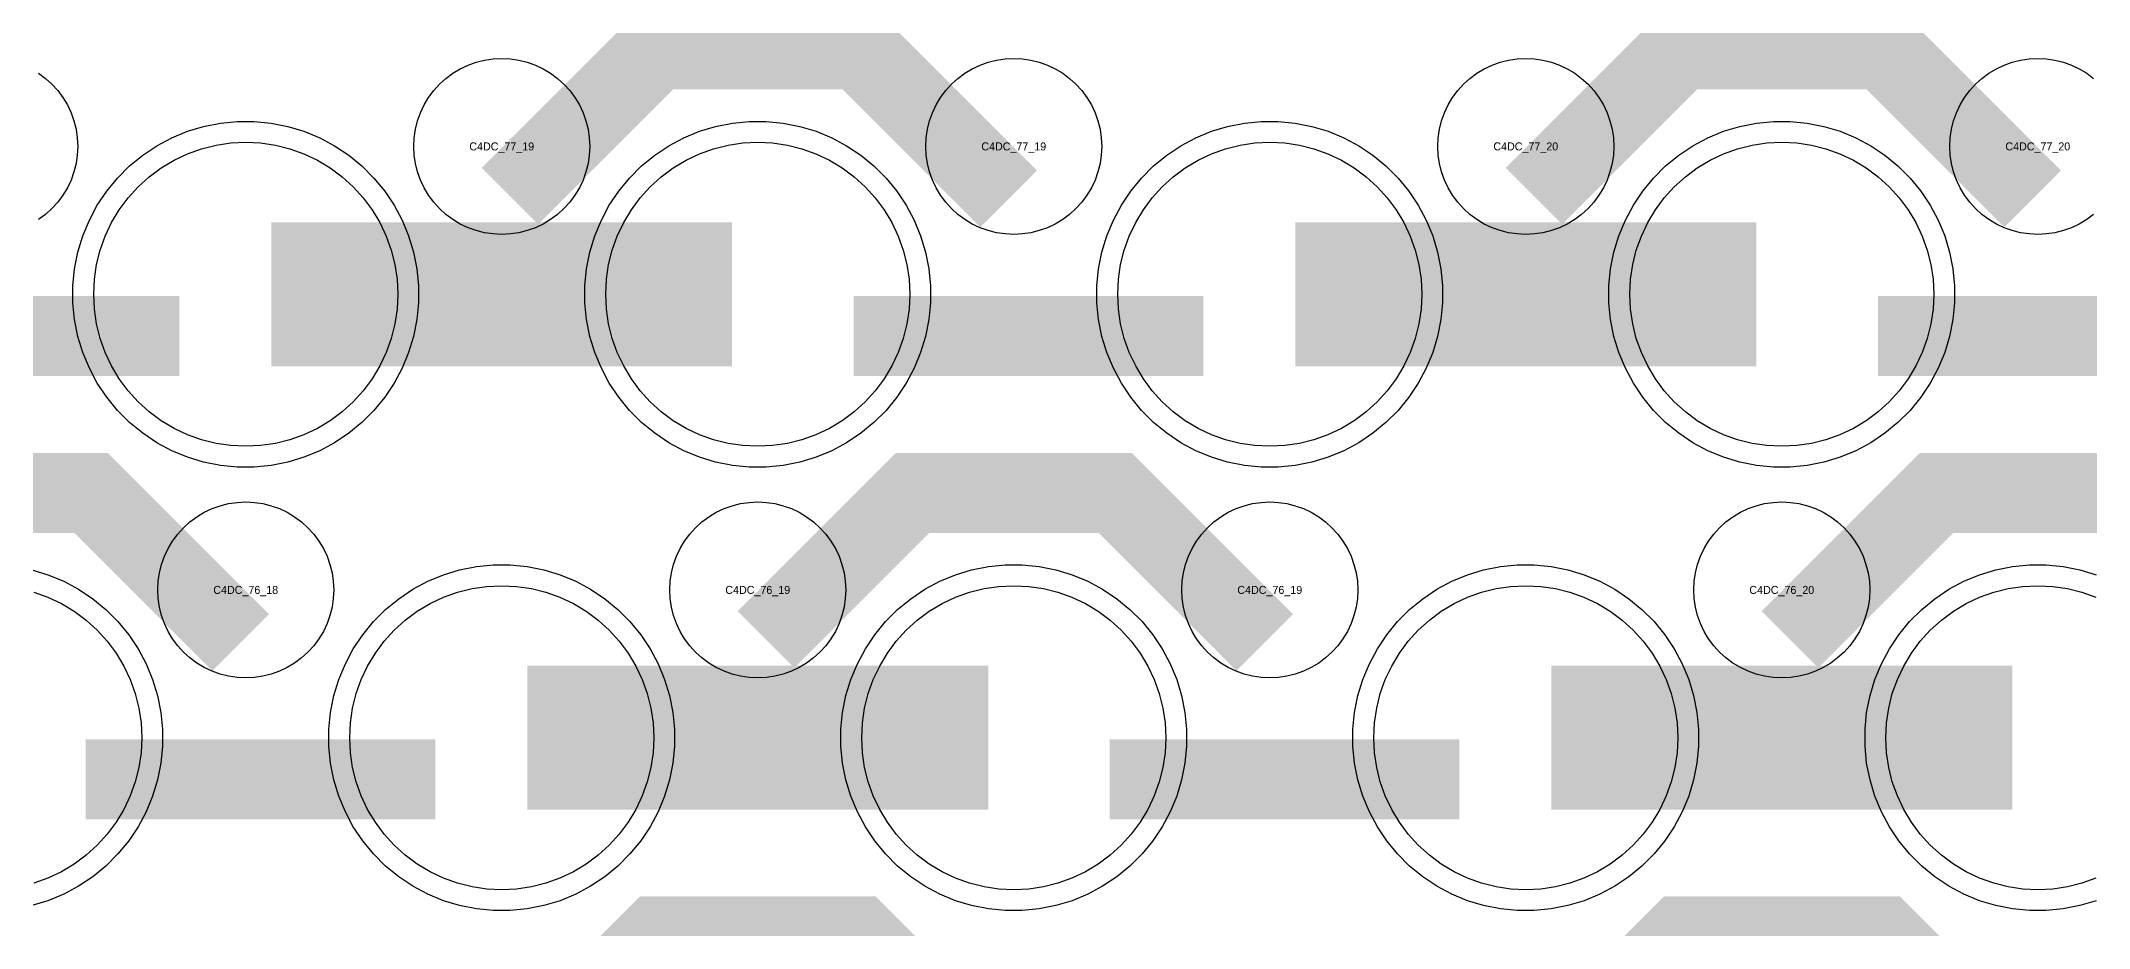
# Model space of a CAD drawing. Extents: x -11880 to 11880, y -14992 to 14992.
# Drawn here: x -6064 to -5424, y -4368 to -4091 of the extents above; entities that cross this region are included whole.
import ezdxf
from ezdxf.enums import TextEntityAlignment as Align

# ---------------------------------------------------------------- set-up
doc = ezdxf.new("R2010")
doc.units = 0
doc.header["$MEASUREMENT"] = 0
for name, color, linetype in [('GDS_775_DT_237', 138, 'CONTINUOUS'), ('RDL1_FS', 34, 'CONTINUOUS'), ('RDL_BS', 160, 'CONTINUOUS')]:
    doc.layers.add(name, color=color, linetype=linetype)

msp = doc.modelspace()

# ---------------------------------------------------------------- linework, layer by layer
at = {"layer": 'RDL1_FS'}
for points in [[(-6000, -4217.639), (-6004.657, -4217.41), (-6009.268, -4216.726), (-6013.791, -4215.594), (-6018.181, -4214.022), (-6022.395, -4212.03), (-6026.395, -4209.632), (-6030.14, -4206.854), (-6033.594, -4203.724), (-6036.724, -4200.27), (-6039.502, -4196.525), (-6041.9, -4192.525), (-6043.892, -4188.311), (-6045.464, -4183.921), (-6046.596, -4179.398), (-6047.28, -4174.787), (-6047.509, -4170.13), (-6047.28, -4165.473), (-6046.596, -4160.862), (-6045.464, -4156.339), (-6043.892, -4151.949), (-6041.9, -4147.735), (-6039.502, -4143.735), (-6036.724, -4139.99), (-6033.594, -4136.536), (-6030.14, -4133.406), (-6026.395, -4130.628), (-6022.395, -4128.23), (-6018.181, -4126.238), (-6013.791, -4124.666), (-6009.268, -4123.534), (-6004.657, -4122.85), (-6000, -4122.621), (-5995.343, -4122.85), (-5990.732, -4123.534), (-5986.209, -4124.666), (-5981.819, -4126.238), (-5977.605, -4128.23), (-5973.605, -4130.628), (-5969.86, -4133.406), (-5966.406, -4136.536), (-5963.276, -4139.99), (-5960.498, -4143.735), (-5958.1, -4147.735), (-5956.108, -4151.949), (-5954.536, -4156.339), (-5953.404, -4160.862), (-5952.72, -4165.473), (-5952.491, -4170.13), (-5952.72, -4174.787), (-5953.404, -4179.398), (-5954.536, -4183.921), (-5956.108, -4188.311), (-5958.1, -4192.525), (-5960.498, -4196.525), (-5963.276, -4200.27), (-5966.406, -4203.724), (-5969.86, -4206.854), (-5973.605, -4209.632), (-5977.605, -4212.03), (-5981.819, -4214.022), (-5986.209, -4215.594), (-5990.732, -4216.726), (-5995.343, -4217.41)], [(-5840, -4217.639), (-5844.657, -4217.41), (-5849.268, -4216.726), (-5853.791, -4215.594), (-5858.181, -4214.022), (-5862.395, -4212.03), (-5866.395, -4209.632), (-5870.14, -4206.854), (-5873.594, -4203.724), (-5876.724, -4200.27), (-5879.502, -4196.525), (-5881.9, -4192.525), (-5883.892, -4188.311), (-5885.464, -4183.921), (-5886.596, -4179.398), (-5887.28, -4174.787), (-5887.509, -4170.13), (-5887.28, -4165.473), (-5886.596, -4160.862), (-5885.464, -4156.339), (-5883.892, -4151.949), (-5881.9, -4147.735), (-5879.502, -4143.735), (-5876.724, -4139.99), (-5873.594, -4136.536), (-5870.14, -4133.406), (-5866.395, -4130.628), (-5862.395, -4128.23), (-5858.181, -4126.238), (-5853.791, -4124.666), (-5849.268, -4123.534), (-5844.657, -4122.85), (-5840, -4122.621), (-5835.343, -4122.85), (-5830.732, -4123.534), (-5826.209, -4124.666), (-5821.819, -4126.238), (-5817.605, -4128.23), (-5813.605, -4130.628), (-5809.86, -4133.406), (-5806.406, -4136.536), (-5803.276, -4139.99), (-5800.498, -4143.735), (-5798.1, -4147.735), (-5796.108, -4151.949), (-5794.536, -4156.339), (-5793.404, -4160.862), (-5792.72, -4165.473), (-5792.491, -4170.13), (-5792.72, -4174.787), (-5793.404, -4179.398), (-5794.536, -4183.921), (-5796.108, -4188.311), (-5798.1, -4192.525), (-5800.498, -4196.525), (-5803.276, -4200.27), (-5806.406, -4203.724), (-5809.86, -4206.854), (-5813.605, -4209.632), (-5817.605, -4212.03), (-5821.819, -4214.022), (-5826.209, -4215.594), (-5830.732, -4216.726), (-5835.343, -4217.41)], [(-5680, -4217.639), (-5684.657, -4217.41), (-5689.268, -4216.726), (-5693.791, -4215.594), (-5698.181, -4214.022), (-5702.395, -4212.03), (-5706.395, -4209.632), (-5710.14, -4206.854), (-5713.594, -4203.724), (-5716.724, -4200.27), (-5719.502, -4196.525), (-5721.9, -4192.525), (-5723.892, -4188.311), (-5725.464, -4183.921), (-5726.596, -4179.398), (-5727.28, -4174.787), (-5727.509, -4170.13), (-5727.28, -4165.473), (-5726.596, -4160.862), (-5725.464, -4156.339), (-5723.892, -4151.949), (-5721.9, -4147.735), (-5719.502, -4143.735), (-5716.724, -4139.99), (-5713.594, -4136.536), (-5710.14, -4133.406), (-5706.395, -4130.628), (-5702.395, -4128.23), (-5698.181, -4126.238), (-5693.791, -4124.666), (-5689.268, -4123.534), (-5684.657, -4122.85), (-5680, -4122.621), (-5675.343, -4122.85), (-5670.732, -4123.534), (-5666.209, -4124.666), (-5661.819, -4126.238), (-5657.605, -4128.23), (-5653.605, -4130.628), (-5649.86, -4133.406), (-5646.406, -4136.536), (-5643.276, -4139.99), (-5640.498, -4143.735), (-5638.1, -4147.735), (-5636.108, -4151.949), (-5634.536, -4156.339), (-5633.404, -4160.862), (-5632.72, -4165.473), (-5632.491, -4170.13), (-5632.72, -4174.787), (-5633.404, -4179.398), (-5634.536, -4183.921), (-5636.108, -4188.311), (-5638.1, -4192.525), (-5640.498, -4196.525), (-5643.276, -4200.27), (-5646.406, -4203.724), (-5649.86, -4206.854), (-5653.605, -4209.632), (-5657.605, -4212.03), (-5661.819, -4214.022), (-5666.209, -4215.594), (-5670.732, -4216.726), (-5675.343, -4217.41)], [(-5520, -4217.639), (-5524.657, -4217.41), (-5529.268, -4216.726), (-5533.791, -4215.594), (-5538.181, -4214.022), (-5542.395, -4212.03), (-5546.395, -4209.632), (-5550.14, -4206.854), (-5553.594, -4203.724), (-5556.724, -4200.27), (-5559.502, -4196.525), (-5561.9, -4192.525), (-5563.892, -4188.311), (-5565.464, -4183.921), (-5566.596, -4179.398), (-5567.28, -4174.787), (-5567.509, -4170.13), (-5567.28, -4165.473), (-5566.596, -4160.862), (-5565.464, -4156.339), (-5563.892, -4151.949), (-5561.9, -4147.735), (-5559.502, -4143.735), (-5556.724, -4139.99), (-5553.594, -4136.536), (-5550.14, -4133.406), (-5546.395, -4130.628), (-5542.395, -4128.23), (-5538.181, -4126.238), (-5533.791, -4124.666), (-5529.268, -4123.534), (-5524.657, -4122.85), (-5520, -4122.621), (-5515.343, -4122.85), (-5510.732, -4123.534), (-5506.209, -4124.666), (-5501.819, -4126.238), (-5497.605, -4128.23), (-5493.605, -4130.628), (-5489.86, -4133.406), (-5486.406, -4136.536), (-5483.276, -4139.99), (-5480.498, -4143.735), (-5478.1, -4147.735), (-5476.108, -4151.949), (-5474.536, -4156.339), (-5473.404, -4160.862), (-5472.72, -4165.473), (-5472.491, -4170.13), (-5472.72, -4174.787), (-5473.404, -4179.398), (-5474.536, -4183.921), (-5476.108, -4188.311), (-5478.1, -4192.525), (-5480.498, -4196.525), (-5483.276, -4200.27), (-5486.406, -4203.724), (-5489.86, -4206.854), (-5493.605, -4209.632), (-5497.605, -4212.03), (-5501.819, -4214.022), (-5506.209, -4215.594), (-5510.732, -4216.726), (-5515.343, -4217.41)]]:
    msp.add_lwpolyline(points, close=True, dxfattribs=at)
for points in [[(-5991.998, -4170.13, 45, 45, 0), (-5919.998, -4170.13, 45, 45, 0)], [(-5919.998, -4170.13, 45, 45, 0), (-5847.998, -4170.13, 45, 45, 0)], [(-5671.998, -4170.13, 45, 45, 0), (-5599.998, -4170.13, 45, 45, 0)], [(-5599.998, -4170.13, 45, 45, 0), (-5527.998, -4170.13, 45, 45, 0)]]:
    msp.add_lwpolyline(points, format="xyseb", dxfattribs=at)
at = {"layer": 'RDL1_FS', "color": 240, "true_color": 0xed1f24}
for points in [[(-5920, -4356.204), (-5924.657, -4355.975), (-5929.268, -4355.291), (-5933.791, -4354.159), (-5938.181, -4352.587), (-5942.395, -4350.595), (-5946.395, -4348.197), (-5950.14, -4345.419), (-5953.594, -4342.289), (-5956.724, -4338.835), (-5959.502, -4335.09), (-5961.9, -4331.09), (-5963.892, -4326.876), (-5965.464, -4322.486), (-5966.596, -4317.963), (-5967.28, -4313.352), (-5967.509, -4308.695), (-5967.28, -4304.038), (-5966.596, -4299.427), (-5965.464, -4294.904), (-5963.892, -4290.514), (-5961.9, -4286.3), (-5959.502, -4282.3), (-5956.724, -4278.555), (-5953.594, -4275.101), (-5950.14, -4271.971), (-5946.395, -4269.193), (-5942.395, -4266.795), (-5938.181, -4264.803), (-5933.791, -4263.231), (-5929.268, -4262.099), (-5924.657, -4261.415), (-5920, -4261.186), (-5915.343, -4261.415), (-5910.732, -4262.099), (-5906.209, -4263.231), (-5901.819, -4264.803), (-5897.605, -4266.795), (-5893.605, -4269.193), (-5889.86, -4271.971), (-5886.406, -4275.101), (-5883.276, -4278.555), (-5880.498, -4282.3), (-5878.1, -4286.3), (-5876.108, -4290.514), (-5874.536, -4294.904), (-5873.404, -4299.427), (-5872.72, -4304.038), (-5872.491, -4308.695), (-5872.72, -4313.352), (-5873.404, -4317.963), (-5874.536, -4322.486), (-5876.108, -4326.876), (-5878.1, -4331.09), (-5880.498, -4335.09), (-5883.276, -4338.835), (-5886.406, -4342.289), (-5889.86, -4345.419), (-5893.605, -4348.197), (-5897.605, -4350.595), (-5901.819, -4352.587), (-5906.209, -4354.159), (-5910.732, -4355.291), (-5915.343, -4355.975)], [(-5760, -4356.204), (-5764.657, -4355.975), (-5769.268, -4355.291), (-5773.791, -4354.159), (-5778.181, -4352.587), (-5782.395, -4350.595), (-5786.395, -4348.197), (-5790.14, -4345.419), (-5793.594, -4342.289), (-5796.724, -4338.835), (-5799.502, -4335.09), (-5801.9, -4331.09), (-5803.892, -4326.876), (-5805.464, -4322.486), (-5806.596, -4317.963), (-5807.28, -4313.352), (-5807.509, -4308.695), (-5807.28, -4304.038), (-5806.596, -4299.427), (-5805.464, -4294.904), (-5803.892, -4290.514), (-5801.9, -4286.3), (-5799.502, -4282.3), (-5796.724, -4278.555), (-5793.594, -4275.101), (-5790.14, -4271.971), (-5786.395, -4269.193), (-5782.395, -4266.795), (-5778.181, -4264.803), (-5773.791, -4263.231), (-5769.268, -4262.099), (-5764.657, -4261.415), (-5760, -4261.186), (-5755.343, -4261.415), (-5750.732, -4262.099), (-5746.209, -4263.231), (-5741.819, -4264.803), (-5737.605, -4266.795), (-5733.605, -4269.193), (-5729.86, -4271.971), (-5726.406, -4275.101), (-5723.276, -4278.555), (-5720.498, -4282.3), (-5718.1, -4286.3), (-5716.108, -4290.514), (-5714.536, -4294.904), (-5713.404, -4299.427), (-5712.72, -4304.038), (-5712.491, -4308.695), (-5712.72, -4313.352), (-5713.404, -4317.963), (-5714.536, -4322.486), (-5716.108, -4326.876), (-5718.1, -4331.09), (-5720.498, -4335.09), (-5723.276, -4338.835), (-5726.406, -4342.289), (-5729.86, -4345.419), (-5733.605, -4348.197), (-5737.605, -4350.595), (-5741.819, -4352.587), (-5746.209, -4354.159), (-5750.732, -4355.291), (-5755.343, -4355.975)], [(-5600, -4356.204), (-5604.657, -4355.975), (-5609.268, -4355.291), (-5613.791, -4354.159), (-5618.181, -4352.587), (-5622.395, -4350.595), (-5626.395, -4348.197), (-5630.14, -4345.419), (-5633.594, -4342.289), (-5636.724, -4338.835), (-5639.502, -4335.09), (-5641.9, -4331.09), (-5643.892, -4326.876), (-5645.464, -4322.486), (-5646.596, -4317.963), (-5647.28, -4313.352), (-5647.509, -4308.695), (-5647.28, -4304.038), (-5646.596, -4299.427), (-5645.464, -4294.904), (-5643.892, -4290.514), (-5641.9, -4286.3), (-5639.502, -4282.3), (-5636.724, -4278.555), (-5633.594, -4275.101), (-5630.14, -4271.971), (-5626.395, -4269.193), (-5622.395, -4266.795), (-5618.181, -4264.803), (-5613.791, -4263.231), (-5609.268, -4262.099), (-5604.657, -4261.415), (-5600, -4261.186), (-5595.343, -4261.415), (-5590.732, -4262.099), (-5586.209, -4263.231), (-5581.819, -4264.803), (-5577.605, -4266.795), (-5573.605, -4269.193), (-5569.86, -4271.971), (-5566.406, -4275.101), (-5563.276, -4278.555), (-5560.498, -4282.3), (-5558.1, -4286.3), (-5556.108, -4290.514), (-5554.536, -4294.904), (-5553.404, -4299.427), (-5552.72, -4304.038), (-5552.491, -4308.695), (-5552.72, -4313.352), (-5553.404, -4317.963), (-5554.536, -4322.486), (-5556.108, -4326.876), (-5558.1, -4331.09), (-5560.498, -4335.09), (-5563.276, -4338.835), (-5566.406, -4342.289), (-5569.86, -4345.419), (-5573.605, -4348.197), (-5577.605, -4350.595), (-5581.819, -4352.587), (-5586.209, -4354.159), (-5590.732, -4355.291), (-5595.343, -4355.975)]]:
    msp.add_lwpolyline(points, close=True, dxfattribs=at)
for points in [[(-5421.819, -4352.587), (-5426.209, -4354.159), (-5430.732, -4355.291), (-5435.343, -4355.975), (-5440, -4356.204), (-5444.657, -4355.975), (-5449.268, -4355.291), (-5453.791, -4354.159), (-5458.181, -4352.587), (-5462.395, -4350.595), (-5466.395, -4348.197), (-5470.14, -4345.419), (-5473.594, -4342.289), (-5476.724, -4338.835), (-5479.502, -4335.09), (-5481.9, -4331.09), (-5483.892, -4326.876), (-5485.464, -4322.486), (-5486.596, -4317.963), (-5487.28, -4313.352), (-5487.509, -4308.695), (-5487.28, -4304.038), (-5486.596, -4299.427), (-5485.464, -4294.904), (-5483.892, -4290.514), (-5481.9, -4286.3), (-5479.502, -4282.3), (-5476.724, -4278.555), (-5473.594, -4275.101), (-5470.14, -4271.971), (-5466.395, -4269.193), (-5462.395, -4266.795), (-5458.181, -4264.803), (-5453.791, -4263.231), (-5449.268, -4262.099), (-5444.657, -4261.415), (-5440, -4261.186), (-5435.343, -4261.415), (-5430.732, -4262.099), (-5426.209, -4263.231), (-5421.819, -4264.803)], [(-6066.209, -4263.231), (-6061.819, -4264.803), (-6057.605, -4266.795), (-6053.605, -4269.193), (-6049.86, -4271.971), (-6046.406, -4275.101), (-6043.276, -4278.555), (-6040.498, -4282.3), (-6038.1, -4286.3), (-6036.108, -4290.514), (-6034.536, -4294.904), (-6033.404, -4299.427), (-6032.72, -4304.038), (-6032.491, -4308.695), (-6032.72, -4313.352), (-6033.404, -4317.963), (-6034.536, -4322.486), (-6036.108, -4326.876), (-6038.1, -4331.09), (-6040.498, -4335.09), (-6043.276, -4338.835), (-6046.406, -4342.289), (-6049.86, -4345.419), (-6053.605, -4348.197), (-6057.605, -4350.595), (-6061.819, -4352.587), (-6066.209, -4354.159)]]:
    msp.add_lwpolyline(points, dxfattribs=at)
for points in [[(-5911.998, -4308.695, 45, 45, 0), (-5839.998, -4308.695, 45, 45, 0)], [(-5839.998, -4308.695, 45, 45, 0), (-5767.998, -4308.695, 45, 45, 0)], [(-5591.998, -4308.695, 45, 45, 0), (-5519.998, -4308.695, 45, 45, 0)], [(-5519.998, -4308.695, 45, 45, 0), (-5447.998, -4308.695, 45, 45, 0)]]:
    msp.add_lwpolyline(points, format="xyseb", dxfattribs=at)
at = {"layer": 'RDL_BS'}
for points in [[(-5917.438, -4139.444, 25, 25, 0), (-5871.623, -4093.629, 25, 25, 0), (-5838.07, -4093.629, 25, 25, 0)], [(-5761.599, -4140.343, 25, 25, 0), (-5808.313, -4093.629, 25, 25, 0), (-5838.071, -4093.629, 25, 25, 0)], [(-5597.438, -4139.444, 25, 25, 0), (-5551.623, -4093.629, 25, 25, 0), (-5518.07, -4093.629, 25, 25, 0)], [(-5441.599, -4140.343, 25, 25, 0), (-5488.313, -4093.629, 25, 25, 0), (-5518.071, -4093.629, 25, 25, 0)], [(-6129.984, -4183.143, 25, 25, 0), (-6020.719, -4183.143, 25, 25, 0)], [(-5809.984, -4183.143, 25, 25, 0), (-5700.719, -4183.143, 25, 25, 0)], [(-5489.984, -4183.143, 25, 25, 0), (-5380.719, -4183.143, 25, 25, 0)], [(-6001.599, -4278.908, 25, 25, 0), (-6048.313, -4232.194, 25, 25, 0), (-6078.071, -4232.194, 25, 25, 0)], [(-5837.438, -4278.009, 25, 25, 0), (-5791.623, -4232.194, 25, 25, 0), (-5758.07, -4232.194, 25, 25, 0)], [(-5681.599, -4278.908, 25, 25, 0), (-5728.313, -4232.194, 25, 25, 0), (-5758.071, -4232.194, 25, 25, 0)], [(-5517.438, -4278.009, 25, 25, 0), (-5471.623, -4232.194, 25, 25, 0), (-5438.07, -4232.194, 25, 25, 0)], [(-5361.599, -4278.908, 25, 25, 0), (-5408.313, -4232.194, 25, 25, 0), (-5438.071, -4232.194, 25, 25, 0)], [(-5917.438, -4416.574, 25, 25, 0), (-5871.623, -4370.759, 25, 25, 0), (-5838.07, -4370.759, 25, 25, 0)], [(-5761.599, -4417.473, 25, 25, 0), (-5808.313, -4370.759, 25, 25, 0), (-5838.071, -4370.759, 25, 25, 0)], [(-5597.438, -4416.574, 25, 25, 0), (-5551.623, -4370.759, 25, 25, 0), (-5518.07, -4370.759, 25, 25, 0)], [(-5441.599, -4417.473, 25, 25, 0), (-5488.313, -4370.759, 25, 25, 0), (-5518.071, -4370.759, 25, 25, 0)]]:
    msp.add_lwpolyline(points, format="xyseb", dxfattribs=at)
for points in [[(-6064.72, -4101.085), (-6062.557, -4102.688), (-6060.558, -4104.5), (-6058.746, -4106.499), (-6057.143, -4108.662), (-6055.75, -4110.986), (-6054.598, -4113.423), (-6053.691, -4115.958), (-6053.034, -4118.577), (-6052.638, -4121.249), (-6052.506, -4123.942), (-6052.638, -4126.635), (-6053.034, -4129.307), (-6053.691, -4131.926), (-6054.598, -4134.461), (-6055.75, -4136.898), (-6057.143, -4139.222), (-6058.746, -4141.385), (-6060.558, -4143.384), (-6062.557, -4145.196), (-6064.72, -4146.799)], [(-5422.557, -4145.196), (-5424.72, -4146.799), (-5427.044, -4148.192), (-5429.481, -4149.344), (-5432.016, -4150.251), (-5434.635, -4150.908), (-5437.307, -4151.304), (-5440, -4151.436), (-5442.693, -4151.304), (-5445.365, -4150.908), (-5447.984, -4150.251), (-5450.519, -4149.344), (-5452.956, -4148.192), (-5455.28, -4146.799), (-5457.443, -4145.196), (-5459.442, -4143.384), (-5461.254, -4141.385), (-5462.857, -4139.222), (-5464.25, -4136.898), (-5465.402, -4134.461), (-5466.309, -4131.926), (-5466.966, -4129.307), (-5467.362, -4126.635), (-5467.494, -4123.942), (-5467.362, -4121.249), (-5466.966, -4118.577), (-5466.309, -4115.958), (-5465.402, -4113.423), (-5464.25, -4110.986), (-5462.857, -4108.662), (-5461.254, -4106.499), (-5459.442, -4104.5), (-5457.443, -4102.688), (-5455.28, -4101.085), (-5452.956, -4099.692), (-5450.519, -4098.54), (-5447.984, -4097.633), (-5445.365, -4096.976), (-5442.693, -4096.58), (-5440, -4096.448), (-5437.307, -4096.58), (-5434.635, -4096.976), (-5432.016, -4097.633), (-5429.481, -4098.54), (-5427.044, -4099.692), (-5424.72, -4101.085), (-5422.557, -4102.688)]]:
    msp.add_lwpolyline(points, dxfattribs=at)
for points in [[(-5920, -4151.436), (-5922.693, -4151.304), (-5925.365, -4150.908), (-5927.984, -4150.251), (-5930.519, -4149.344), (-5932.956, -4148.192), (-5935.28, -4146.799), (-5937.443, -4145.196), (-5939.442, -4143.384), (-5941.254, -4141.385), (-5942.857, -4139.222), (-5944.25, -4136.898), (-5945.402, -4134.461), (-5946.309, -4131.926), (-5946.966, -4129.307), (-5947.362, -4126.635), (-5947.494, -4123.942), (-5947.362, -4121.249), (-5946.966, -4118.577), (-5946.309, -4115.958), (-5945.402, -4113.423), (-5944.25, -4110.986), (-5942.857, -4108.662), (-5941.254, -4106.499), (-5939.442, -4104.5), (-5937.443, -4102.688), (-5935.28, -4101.085), (-5932.956, -4099.692), (-5930.519, -4098.54), (-5927.984, -4097.633), (-5925.365, -4096.976), (-5922.693, -4096.58), (-5920, -4096.448), (-5917.307, -4096.58), (-5914.635, -4096.976), (-5912.016, -4097.633), (-5909.481, -4098.54), (-5907.044, -4099.692), (-5904.72, -4101.085), (-5902.557, -4102.688), (-5900.558, -4104.5), (-5898.746, -4106.499), (-5897.143, -4108.662), (-5895.75, -4110.986), (-5894.598, -4113.423), (-5893.691, -4115.958), (-5893.034, -4118.577), (-5892.638, -4121.249), (-5892.506, -4123.942), (-5892.638, -4126.635), (-5893.034, -4129.307), (-5893.691, -4131.926), (-5894.598, -4134.461), (-5895.75, -4136.898), (-5897.143, -4139.222), (-5898.746, -4141.385), (-5900.558, -4143.384), (-5902.557, -4145.196), (-5904.72, -4146.799), (-5907.044, -4148.192), (-5909.481, -4149.344), (-5912.016, -4150.251), (-5914.635, -4150.908), (-5917.307, -4151.304)], [(-5760, -4151.436), (-5762.693, -4151.304), (-5765.365, -4150.908), (-5767.984, -4150.251), (-5770.519, -4149.344), (-5772.956, -4148.192), (-5775.28, -4146.799), (-5777.443, -4145.196), (-5779.442, -4143.384), (-5781.254, -4141.385), (-5782.857, -4139.222), (-5784.25, -4136.898), (-5785.402, -4134.461), (-5786.309, -4131.926), (-5786.966, -4129.307), (-5787.362, -4126.635), (-5787.494, -4123.942), (-5787.362, -4121.249), (-5786.966, -4118.577), (-5786.309, -4115.958), (-5785.402, -4113.423), (-5784.25, -4110.986), (-5782.857, -4108.662), (-5781.254, -4106.499), (-5779.442, -4104.5), (-5777.443, -4102.688), (-5775.28, -4101.085), (-5772.956, -4099.692), (-5770.519, -4098.54), (-5767.984, -4097.633), (-5765.365, -4096.976), (-5762.693, -4096.58), (-5760, -4096.448), (-5757.307, -4096.58), (-5754.635, -4096.976), (-5752.016, -4097.633), (-5749.481, -4098.54), (-5747.044, -4099.692), (-5744.72, -4101.085), (-5742.557, -4102.688), (-5740.558, -4104.5), (-5738.746, -4106.499), (-5737.143, -4108.662), (-5735.75, -4110.986), (-5734.598, -4113.423), (-5733.691, -4115.958), (-5733.034, -4118.577), (-5732.638, -4121.249), (-5732.506, -4123.942), (-5732.638, -4126.635), (-5733.034, -4129.307), (-5733.691, -4131.926), (-5734.598, -4134.461), (-5735.75, -4136.898), (-5737.143, -4139.222), (-5738.746, -4141.385), (-5740.558, -4143.384), (-5742.557, -4145.196), (-5744.72, -4146.799), (-5747.044, -4148.192), (-5749.481, -4149.344), (-5752.016, -4150.251), (-5754.635, -4150.908), (-5757.307, -4151.304)], [(-5600, -4151.436), (-5602.693, -4151.304), (-5605.365, -4150.908), (-5607.984, -4150.251), (-5610.519, -4149.344), (-5612.956, -4148.192), (-5615.28, -4146.799), (-5617.443, -4145.196), (-5619.442, -4143.384), (-5621.254, -4141.385), (-5622.857, -4139.222), (-5624.25, -4136.898), (-5625.402, -4134.461), (-5626.309, -4131.926), (-5626.966, -4129.307), (-5627.362, -4126.635), (-5627.494, -4123.942), (-5627.362, -4121.249), (-5626.966, -4118.577), (-5626.309, -4115.958), (-5625.402, -4113.423), (-5624.25, -4110.986), (-5622.857, -4108.662), (-5621.254, -4106.499), (-5619.442, -4104.5), (-5617.443, -4102.688), (-5615.28, -4101.085), (-5612.956, -4099.692), (-5610.519, -4098.54), (-5607.984, -4097.633), (-5605.365, -4096.976), (-5602.693, -4096.58), (-5600, -4096.448), (-5597.307, -4096.58), (-5594.635, -4096.976), (-5592.016, -4097.633), (-5589.481, -4098.54), (-5587.044, -4099.692), (-5584.72, -4101.085), (-5582.557, -4102.688), (-5580.558, -4104.5), (-5578.746, -4106.499), (-5577.143, -4108.662), (-5575.75, -4110.986), (-5574.598, -4113.423), (-5573.691, -4115.958), (-5573.034, -4118.577), (-5572.638, -4121.249), (-5572.506, -4123.942), (-5572.638, -4126.635), (-5573.034, -4129.307), (-5573.691, -4131.926), (-5574.598, -4134.461), (-5575.75, -4136.898), (-5577.143, -4139.222), (-5578.746, -4141.385), (-5580.558, -4143.384), (-5582.557, -4145.196), (-5584.72, -4146.799), (-5587.044, -4148.192), (-5589.481, -4149.344), (-5592.016, -4150.251), (-5594.635, -4150.908), (-5597.307, -4151.304)], [(-6002.644, -4224.13), (-6007.938, -4223.613), (-6013.165, -4222.567), (-6018.205, -4221.036), (-6023.115, -4219.005), (-6027.777, -4216.513), (-6032.191, -4213.566), (-6036.292, -4210.204), (-6040.074, -4206.422), (-6043.436, -4202.321), (-6046.383, -4197.907), (-6048.875, -4193.245), (-6050.906, -4188.335), (-6052.437, -4183.295), (-6053.483, -4178.068), (-6054, -4172.774), (-6054, -4167.486), (-6053.483, -4162.192), (-6052.437, -4156.965), (-6050.906, -4151.925), (-6048.875, -4147.015), (-6046.383, -4142.353), (-6043.436, -4137.939), (-6040.074, -4133.838), (-6036.292, -4130.056), (-6032.191, -4126.694), (-6027.777, -4123.747), (-6023.115, -4121.255), (-6018.205, -4119.224), (-6013.165, -4117.693), (-6007.938, -4116.647), (-6002.644, -4116.13), (-5997.356, -4116.13), (-5992.062, -4116.647), (-5986.835, -4117.693), (-5981.795, -4119.224), (-5976.885, -4121.255), (-5972.223, -4123.747), (-5967.809, -4126.694), (-5963.708, -4130.056), (-5959.926, -4133.838), (-5956.564, -4137.939), (-5953.617, -4142.353), (-5951.125, -4147.015), (-5949.094, -4151.925), (-5947.563, -4156.965), (-5946.517, -4162.192), (-5946, -4167.486), (-5946, -4172.774), (-5946.517, -4178.068), (-5947.563, -4183.295), (-5949.094, -4188.335), (-5951.125, -4193.245), (-5953.617, -4197.907), (-5956.564, -4202.321), (-5959.926, -4206.422), (-5963.708, -4210.204), (-5967.809, -4213.566), (-5972.223, -4216.513), (-5976.885, -4219.005), (-5981.795, -4221.036), (-5986.835, -4222.567), (-5992.062, -4223.613), (-5997.356, -4224.13)], [(-5842.644, -4224.13), (-5847.938, -4223.613), (-5853.165, -4222.567), (-5858.205, -4221.036), (-5863.115, -4219.005), (-5867.777, -4216.513), (-5872.191, -4213.566), (-5876.292, -4210.204), (-5880.074, -4206.422), (-5883.436, -4202.321), (-5886.383, -4197.907), (-5888.875, -4193.245), (-5890.906, -4188.335), (-5892.437, -4183.295), (-5893.483, -4178.068), (-5894, -4172.774), (-5894, -4167.486), (-5893.483, -4162.192), (-5892.437, -4156.965), (-5890.906, -4151.925), (-5888.875, -4147.015), (-5886.383, -4142.353), (-5883.436, -4137.939), (-5880.074, -4133.838), (-5876.292, -4130.056), (-5872.191, -4126.694), (-5867.777, -4123.747), (-5863.115, -4121.255), (-5858.205, -4119.224), (-5853.165, -4117.693), (-5847.938, -4116.647), (-5842.644, -4116.13), (-5837.356, -4116.13), (-5832.062, -4116.647), (-5826.835, -4117.693), (-5821.795, -4119.224), (-5816.885, -4121.255), (-5812.223, -4123.747), (-5807.809, -4126.694), (-5803.708, -4130.056), (-5799.926, -4133.838), (-5796.564, -4137.939), (-5793.617, -4142.353), (-5791.125, -4147.015), (-5789.094, -4151.925), (-5787.563, -4156.965), (-5786.517, -4162.192), (-5786, -4167.486), (-5786, -4172.774), (-5786.517, -4178.068), (-5787.563, -4183.295), (-5789.094, -4188.335), (-5791.125, -4193.245), (-5793.617, -4197.907), (-5796.564, -4202.321), (-5799.926, -4206.422), (-5803.708, -4210.204), (-5807.809, -4213.566), (-5812.223, -4216.513), (-5816.885, -4219.005), (-5821.795, -4221.036), (-5826.835, -4222.567), (-5832.062, -4223.613), (-5837.356, -4224.13)], [(-5682.644, -4224.13), (-5687.938, -4223.613), (-5693.165, -4222.567), (-5698.205, -4221.036), (-5703.115, -4219.005), (-5707.777, -4216.513), (-5712.191, -4213.566), (-5716.292, -4210.204), (-5720.074, -4206.422), (-5723.436, -4202.321), (-5726.383, -4197.907), (-5728.875, -4193.245), (-5730.906, -4188.335), (-5732.437, -4183.295), (-5733.483, -4178.068), (-5734, -4172.774), (-5734, -4167.486), (-5733.483, -4162.192), (-5732.437, -4156.965), (-5730.906, -4151.925), (-5728.875, -4147.015), (-5726.383, -4142.353), (-5723.436, -4137.939), (-5720.074, -4133.838), (-5716.292, -4130.056), (-5712.191, -4126.694), (-5707.777, -4123.747), (-5703.115, -4121.255), (-5698.205, -4119.224), (-5693.165, -4117.693), (-5687.938, -4116.647), (-5682.644, -4116.13), (-5677.356, -4116.13), (-5672.062, -4116.647), (-5666.835, -4117.693), (-5661.795, -4119.224), (-5656.885, -4121.255), (-5652.223, -4123.747), (-5647.809, -4126.694), (-5643.708, -4130.056), (-5639.926, -4133.838), (-5636.564, -4137.939), (-5633.617, -4142.353), (-5631.125, -4147.015), (-5629.094, -4151.925), (-5627.563, -4156.965), (-5626.517, -4162.192), (-5626, -4167.486), (-5626, -4172.774), (-5626.517, -4178.068), (-5627.563, -4183.295), (-5629.094, -4188.335), (-5631.125, -4193.245), (-5633.617, -4197.907), (-5636.564, -4202.321), (-5639.926, -4206.422), (-5643.708, -4210.204), (-5647.809, -4213.566), (-5652.223, -4216.513), (-5656.885, -4219.005), (-5661.795, -4221.036), (-5666.835, -4222.567), (-5672.062, -4223.613), (-5677.356, -4224.13)], [(-5522.644, -4224.13), (-5527.938, -4223.613), (-5533.165, -4222.567), (-5538.205, -4221.036), (-5543.115, -4219.005), (-5547.777, -4216.513), (-5552.191, -4213.566), (-5556.292, -4210.204), (-5560.074, -4206.422), (-5563.436, -4202.321), (-5566.383, -4197.907), (-5568.875, -4193.245), (-5570.906, -4188.335), (-5572.437, -4183.295), (-5573.483, -4178.068), (-5574, -4172.774), (-5574, -4167.486), (-5573.483, -4162.192), (-5572.437, -4156.965), (-5570.906, -4151.925), (-5568.875, -4147.015), (-5566.383, -4142.353), (-5563.436, -4137.939), (-5560.074, -4133.838), (-5556.292, -4130.056), (-5552.191, -4126.694), (-5547.777, -4123.747), (-5543.115, -4121.255), (-5538.205, -4119.224), (-5533.165, -4117.693), (-5527.938, -4116.647), (-5522.644, -4116.13), (-5517.356, -4116.13), (-5512.062, -4116.647), (-5506.835, -4117.693), (-5501.795, -4119.224), (-5496.885, -4121.255), (-5492.223, -4123.747), (-5487.809, -4126.694), (-5483.708, -4130.056), (-5479.926, -4133.838), (-5476.564, -4137.939), (-5473.617, -4142.353), (-5471.125, -4147.015), (-5469.094, -4151.925), (-5467.563, -4156.965), (-5466.517, -4162.192), (-5466, -4167.486), (-5466, -4172.774), (-5466.517, -4178.068), (-5467.563, -4183.295), (-5469.094, -4188.335), (-5471.125, -4193.245), (-5473.617, -4197.907), (-5476.564, -4202.321), (-5479.926, -4206.422), (-5483.708, -4210.204), (-5487.809, -4213.566), (-5492.223, -4216.513), (-5496.885, -4219.005), (-5501.795, -4221.036), (-5506.835, -4222.567), (-5512.062, -4223.613), (-5517.356, -4224.13)], [(-6000, -4290.001), (-6002.693, -4289.869), (-6005.365, -4289.473), (-6007.984, -4288.816), (-6010.519, -4287.909), (-6012.956, -4286.757), (-6015.28, -4285.364), (-6017.443, -4283.761), (-6019.442, -4281.949), (-6021.254, -4279.95), (-6022.857, -4277.787), (-6024.25, -4275.463), (-6025.402, -4273.026), (-6026.309, -4270.491), (-6026.966, -4267.872), (-6027.362, -4265.2), (-6027.494, -4262.507), (-6027.362, -4259.814), (-6026.966, -4257.142), (-6026.309, -4254.523), (-6025.402, -4251.988), (-6024.25, -4249.551), (-6022.857, -4247.227), (-6021.254, -4245.064), (-6019.442, -4243.065), (-6017.443, -4241.253), (-6015.28, -4239.65), (-6012.956, -4238.257), (-6010.519, -4237.105), (-6007.984, -4236.198), (-6005.365, -4235.541), (-6002.693, -4235.145), (-6000, -4235.013), (-5997.307, -4235.145), (-5994.635, -4235.541), (-5992.016, -4236.198), (-5989.481, -4237.105), (-5987.044, -4238.257), (-5984.72, -4239.65), (-5982.557, -4241.253), (-5980.558, -4243.065), (-5978.746, -4245.064), (-5977.143, -4247.227), (-5975.75, -4249.551), (-5974.598, -4251.988), (-5973.691, -4254.523), (-5973.034, -4257.142), (-5972.638, -4259.814), (-5972.506, -4262.507), (-5972.638, -4265.2), (-5973.034, -4267.872), (-5973.691, -4270.491), (-5974.598, -4273.026), (-5975.75, -4275.463), (-5977.143, -4277.787), (-5978.746, -4279.95), (-5980.558, -4281.949), (-5982.557, -4283.761), (-5984.72, -4285.364), (-5987.044, -4286.757), (-5989.481, -4287.909), (-5992.016, -4288.816), (-5994.635, -4289.473), (-5997.307, -4289.869)], [(-5840, -4290.001), (-5842.693, -4289.869), (-5845.365, -4289.473), (-5847.984, -4288.816), (-5850.519, -4287.909), (-5852.956, -4286.757), (-5855.28, -4285.364), (-5857.443, -4283.761), (-5859.442, -4281.949), (-5861.254, -4279.95), (-5862.857, -4277.787), (-5864.25, -4275.463), (-5865.402, -4273.026), (-5866.309, -4270.491), (-5866.966, -4267.872), (-5867.362, -4265.2), (-5867.494, -4262.507), (-5867.362, -4259.814), (-5866.966, -4257.142), (-5866.309, -4254.523), (-5865.402, -4251.988), (-5864.25, -4249.551), (-5862.857, -4247.227), (-5861.254, -4245.064), (-5859.442, -4243.065), (-5857.443, -4241.253), (-5855.28, -4239.65), (-5852.956, -4238.257), (-5850.519, -4237.105), (-5847.984, -4236.198), (-5845.365, -4235.541), (-5842.693, -4235.145), (-5840, -4235.013), (-5837.307, -4235.145), (-5834.635, -4235.541), (-5832.016, -4236.198), (-5829.481, -4237.105), (-5827.044, -4238.257), (-5824.72, -4239.65), (-5822.557, -4241.253), (-5820.558, -4243.065), (-5818.746, -4245.064), (-5817.143, -4247.227), (-5815.75, -4249.551), (-5814.598, -4251.988), (-5813.691, -4254.523), (-5813.034, -4257.142), (-5812.638, -4259.814), (-5812.506, -4262.507), (-5812.638, -4265.2), (-5813.034, -4267.872), (-5813.691, -4270.491), (-5814.598, -4273.026), (-5815.75, -4275.463), (-5817.143, -4277.787), (-5818.746, -4279.95), (-5820.558, -4281.949), (-5822.557, -4283.761), (-5824.72, -4285.364), (-5827.044, -4286.757), (-5829.481, -4287.909), (-5832.016, -4288.816), (-5834.635, -4289.473), (-5837.307, -4289.869)], [(-5680, -4290.001), (-5682.693, -4289.869), (-5685.365, -4289.473), (-5687.984, -4288.816), (-5690.519, -4287.909), (-5692.956, -4286.757), (-5695.28, -4285.364), (-5697.443, -4283.761), (-5699.442, -4281.949), (-5701.254, -4279.95), (-5702.857, -4277.787), (-5704.25, -4275.463), (-5705.402, -4273.026), (-5706.309, -4270.491), (-5706.966, -4267.872), (-5707.362, -4265.2), (-5707.494, -4262.507), (-5707.362, -4259.814), (-5706.966, -4257.142), (-5706.309, -4254.523), (-5705.402, -4251.988), (-5704.25, -4249.551), (-5702.857, -4247.227), (-5701.254, -4245.064), (-5699.442, -4243.065), (-5697.443, -4241.253), (-5695.28, -4239.65), (-5692.956, -4238.257), (-5690.519, -4237.105), (-5687.984, -4236.198), (-5685.365, -4235.541), (-5682.693, -4235.145), (-5680, -4235.013), (-5677.307, -4235.145), (-5674.635, -4235.541), (-5672.016, -4236.198), (-5669.481, -4237.105), (-5667.044, -4238.257), (-5664.72, -4239.65), (-5662.557, -4241.253), (-5660.558, -4243.065), (-5658.746, -4245.064), (-5657.143, -4247.227), (-5655.75, -4249.551), (-5654.598, -4251.988), (-5653.691, -4254.523), (-5653.034, -4257.142), (-5652.638, -4259.814), (-5652.506, -4262.507), (-5652.638, -4265.2), (-5653.034, -4267.872), (-5653.691, -4270.491), (-5654.598, -4273.026), (-5655.75, -4275.463), (-5657.143, -4277.787), (-5658.746, -4279.95), (-5660.558, -4281.949), (-5662.557, -4283.761), (-5664.72, -4285.364), (-5667.044, -4286.757), (-5669.481, -4287.909), (-5672.016, -4288.816), (-5674.635, -4289.473), (-5677.307, -4289.869)], [(-5520, -4290.001), (-5522.693, -4289.869), (-5525.365, -4289.473), (-5527.984, -4288.816), (-5530.519, -4287.909), (-5532.956, -4286.757), (-5535.28, -4285.364), (-5537.443, -4283.761), (-5539.442, -4281.949), (-5541.254, -4279.95), (-5542.857, -4277.787), (-5544.25, -4275.463), (-5545.402, -4273.026), (-5546.309, -4270.491), (-5546.966, -4267.872), (-5547.362, -4265.2), (-5547.494, -4262.507), (-5547.362, -4259.814), (-5546.966, -4257.142), (-5546.309, -4254.523), (-5545.402, -4251.988), (-5544.25, -4249.551), (-5542.857, -4247.227), (-5541.254, -4245.064), (-5539.442, -4243.065), (-5537.443, -4241.253), (-5535.28, -4239.65), (-5532.956, -4238.257), (-5530.519, -4237.105), (-5527.984, -4236.198), (-5525.365, -4235.541), (-5522.693, -4235.145), (-5520, -4235.013), (-5517.307, -4235.145), (-5514.635, -4235.541), (-5512.016, -4236.198), (-5509.481, -4237.105), (-5507.044, -4238.257), (-5504.72, -4239.65), (-5502.557, -4241.253), (-5500.558, -4243.065), (-5498.746, -4245.064), (-5497.143, -4247.227), (-5495.75, -4249.551), (-5494.598, -4251.988), (-5493.691, -4254.523), (-5493.034, -4257.142), (-5492.638, -4259.814), (-5492.506, -4262.507), (-5492.638, -4265.2), (-5493.034, -4267.872), (-5493.691, -4270.491), (-5494.598, -4273.026), (-5495.75, -4275.463), (-5497.143, -4277.787), (-5498.746, -4279.95), (-5500.558, -4281.949), (-5502.557, -4283.761), (-5504.72, -4285.364), (-5507.044, -4286.757), (-5509.481, -4287.909), (-5512.016, -4288.816), (-5514.635, -4289.473), (-5517.307, -4289.869)]]:
    msp.add_lwpolyline(points, close=True, dxfattribs=at)
at = {"layer": 'RDL_BS', "color": 240, "true_color": 0xed1f24}
for points in [[(-5922.644, -4362.695), (-5927.938, -4362.178), (-5933.165, -4361.132), (-5938.205, -4359.601), (-5943.115, -4357.57), (-5947.777, -4355.078), (-5952.191, -4352.131), (-5956.292, -4348.769), (-5960.074, -4344.987), (-5963.436, -4340.886), (-5966.383, -4336.472), (-5968.875, -4331.81), (-5970.906, -4326.9), (-5972.437, -4321.86), (-5973.483, -4316.633), (-5974, -4311.339), (-5974, -4306.051), (-5973.483, -4300.757), (-5972.437, -4295.53), (-5970.906, -4290.49), (-5968.875, -4285.58), (-5966.383, -4280.918), (-5963.436, -4276.504), (-5960.074, -4272.403), (-5956.292, -4268.621), (-5952.191, -4265.259), (-5947.777, -4262.312), (-5943.115, -4259.82), (-5938.205, -4257.789), (-5933.165, -4256.258), (-5927.938, -4255.212), (-5922.644, -4254.695), (-5917.356, -4254.695), (-5912.062, -4255.212), (-5906.835, -4256.258), (-5901.795, -4257.789), (-5896.885, -4259.82), (-5892.223, -4262.312), (-5887.809, -4265.259), (-5883.708, -4268.621), (-5879.926, -4272.403), (-5876.564, -4276.504), (-5873.617, -4280.918), (-5871.125, -4285.58), (-5869.094, -4290.49), (-5867.563, -4295.53), (-5866.517, -4300.757), (-5866, -4306.051), (-5866, -4311.339), (-5866.517, -4316.633), (-5867.563, -4321.86), (-5869.094, -4326.9), (-5871.125, -4331.81), (-5873.617, -4336.472), (-5876.564, -4340.886), (-5879.926, -4344.987), (-5883.708, -4348.769), (-5887.809, -4352.131), (-5892.223, -4355.078), (-5896.885, -4357.57), (-5901.795, -4359.601), (-5906.835, -4361.132), (-5912.062, -4362.178), (-5917.356, -4362.695)], [(-5762.644, -4362.695), (-5767.938, -4362.178), (-5773.165, -4361.132), (-5778.205, -4359.601), (-5783.115, -4357.57), (-5787.777, -4355.078), (-5792.191, -4352.131), (-5796.292, -4348.769), (-5800.074, -4344.987), (-5803.436, -4340.886), (-5806.383, -4336.472), (-5808.875, -4331.81), (-5810.906, -4326.9), (-5812.437, -4321.86), (-5813.483, -4316.633), (-5814, -4311.339), (-5814, -4306.051), (-5813.483, -4300.757), (-5812.437, -4295.53), (-5810.906, -4290.49), (-5808.875, -4285.58), (-5806.383, -4280.918), (-5803.436, -4276.504), (-5800.074, -4272.403), (-5796.292, -4268.621), (-5792.191, -4265.259), (-5787.777, -4262.312), (-5783.115, -4259.82), (-5778.205, -4257.789), (-5773.165, -4256.258), (-5767.938, -4255.212), (-5762.644, -4254.695), (-5757.356, -4254.695), (-5752.062, -4255.212), (-5746.835, -4256.258), (-5741.795, -4257.789), (-5736.885, -4259.82), (-5732.223, -4262.312), (-5727.809, -4265.259), (-5723.708, -4268.621), (-5719.926, -4272.403), (-5716.564, -4276.504), (-5713.617, -4280.918), (-5711.125, -4285.58), (-5709.094, -4290.49), (-5707.563, -4295.53), (-5706.517, -4300.757), (-5706, -4306.051), (-5706, -4311.339), (-5706.517, -4316.633), (-5707.563, -4321.86), (-5709.094, -4326.9), (-5711.125, -4331.81), (-5713.617, -4336.472), (-5716.564, -4340.886), (-5719.926, -4344.987), (-5723.708, -4348.769), (-5727.809, -4352.131), (-5732.223, -4355.078), (-5736.885, -4357.57), (-5741.795, -4359.601), (-5746.835, -4361.132), (-5752.062, -4362.178), (-5757.356, -4362.695)], [(-5602.644, -4362.695), (-5607.938, -4362.178), (-5613.165, -4361.132), (-5618.205, -4359.601), (-5623.115, -4357.57), (-5627.777, -4355.078), (-5632.191, -4352.131), (-5636.292, -4348.769), (-5640.074, -4344.987), (-5643.436, -4340.886), (-5646.383, -4336.472), (-5648.875, -4331.81), (-5650.906, -4326.9), (-5652.437, -4321.86), (-5653.483, -4316.633), (-5654, -4311.339), (-5654, -4306.051), (-5653.483, -4300.757), (-5652.437, -4295.53), (-5650.906, -4290.49), (-5648.875, -4285.58), (-5646.383, -4280.918), (-5643.436, -4276.504), (-5640.074, -4272.403), (-5636.292, -4268.621), (-5632.191, -4265.259), (-5627.777, -4262.312), (-5623.115, -4259.82), (-5618.205, -4257.789), (-5613.165, -4256.258), (-5607.938, -4255.212), (-5602.644, -4254.695), (-5597.356, -4254.695), (-5592.062, -4255.212), (-5586.835, -4256.258), (-5581.795, -4257.789), (-5576.885, -4259.82), (-5572.223, -4262.312), (-5567.809, -4265.259), (-5563.708, -4268.621), (-5559.926, -4272.403), (-5556.564, -4276.504), (-5553.617, -4280.918), (-5551.125, -4285.58), (-5549.094, -4290.49), (-5547.563, -4295.53), (-5546.517, -4300.757), (-5546, -4306.051), (-5546, -4311.339), (-5546.517, -4316.633), (-5547.563, -4321.86), (-5549.094, -4326.9), (-5551.125, -4331.81), (-5553.617, -4336.472), (-5556.564, -4340.886), (-5559.926, -4344.987), (-5563.708, -4348.769), (-5567.809, -4352.131), (-5572.223, -4355.078), (-5576.885, -4357.57), (-5581.795, -4359.601), (-5586.835, -4361.132), (-5592.062, -4362.178), (-5597.356, -4362.695)]]:
    msp.add_lwpolyline(points, close=True, dxfattribs=at)
for points in [[(-5421.795, -4359.601), (-5426.835, -4361.132), (-5432.062, -4362.178), (-5437.356, -4362.695), (-5442.644, -4362.695), (-5447.938, -4362.178), (-5453.165, -4361.132), (-5458.205, -4359.601), (-5463.115, -4357.57), (-5467.777, -4355.078), (-5472.191, -4352.131), (-5476.292, -4348.769), (-5480.074, -4344.987), (-5483.436, -4340.886), (-5486.383, -4336.472), (-5488.875, -4331.81), (-5490.906, -4326.9), (-5492.437, -4321.86), (-5493.483, -4316.633), (-5494, -4311.339), (-5494, -4306.051), (-5493.483, -4300.757), (-5492.437, -4295.53), (-5490.906, -4290.49), (-5488.875, -4285.58), (-5486.383, -4280.918), (-5483.436, -4276.504), (-5480.074, -4272.403), (-5476.292, -4268.621), (-5472.191, -4265.259), (-5467.777, -4262.312), (-5463.115, -4259.82), (-5458.205, -4257.789), (-5453.165, -4256.258), (-5447.938, -4255.212), (-5442.644, -4254.695), (-5437.356, -4254.695), (-5432.062, -4255.212), (-5426.835, -4256.258), (-5421.795, -4257.789)], [(-6066.835, -4256.258), (-6061.795, -4257.789), (-6056.885, -4259.82), (-6052.223, -4262.312), (-6047.809, -4265.259), (-6043.708, -4268.621), (-6039.926, -4272.403), (-6036.564, -4276.504), (-6033.617, -4280.918), (-6031.125, -4285.58), (-6029.094, -4290.49), (-6027.563, -4295.53), (-6026.517, -4300.757), (-6026, -4306.051), (-6026, -4311.339), (-6026.517, -4316.633), (-6027.563, -4321.86), (-6029.094, -4326.9), (-6031.125, -4331.81), (-6033.617, -4336.472), (-6036.564, -4340.886), (-6039.926, -4344.987), (-6043.708, -4348.769), (-6047.809, -4352.131), (-6052.223, -4355.078), (-6056.885, -4357.57), (-6061.795, -4359.601), (-6066.835, -4361.132)]]:
    msp.add_lwpolyline(points, dxfattribs=at)
for points in [[(-6049.984, -4321.708, 25, 25, 0), (-5940.719, -4321.708, 25, 25, 0)], [(-5729.984, -4321.708, 25, 25, 0), (-5620.719, -4321.708, 25, 25, 0)]]:
    msp.add_lwpolyline(points, format="xyseb", dxfattribs=at)

# ---------------------------------------------------------------- texts
at = {"layer": 'GDS_775_DT_237'}
for s, p in [('C4DC_77_19', (-5920, -4123.942)), ('C4DC_77_19', (-5920, -4123.942)), ('C4DC_77_19', (-5760, -4123.942)), ('C4DC_77_19', (-5760, -4123.942)), ('C4DC_77_20', (-5600, -4123.942)), ('C4DC_77_20', (-5600, -4123.942)), ('C4DC_77_20', (-5440, -4123.942)), ('C4DC_77_20', (-5440, -4123.942)), ('C4DC_76_18', (-6000, -4262.507)), ('C4DC_76_18', (-6000, -4262.507)), ('C4DC_76_19', (-5840, -4262.507)), ('C4DC_76_19', (-5840, -4262.507)), ('C4DC_76_19', (-5680, -4262.507)), ('C4DC_76_19', (-5680, -4262.507)), ('C4DC_76_20', (-5520, -4262.507)), ('C4DC_76_20', (-5520, -4262.507))]:
    msp.add_text(s, height=2.5, dxfattribs=at).set_placement(p, align=Align.MIDDLE_CENTER)

doc.saveas('drawing.dxf')
